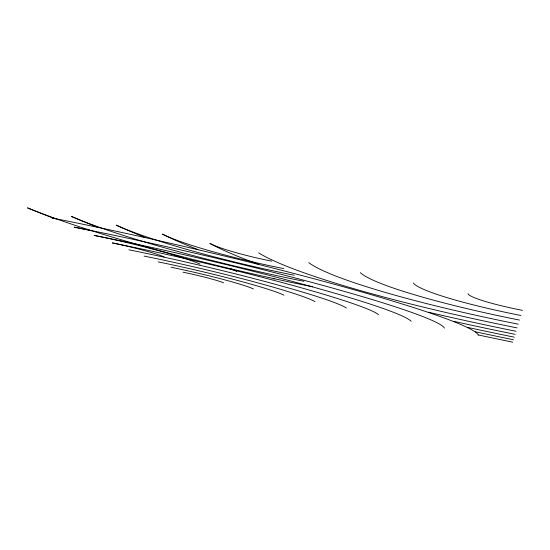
<?xml version="1.0" encoding="UTF-8"?>
<svg xmlns="http://www.w3.org/2000/svg" width="550" height="550" viewBox="0 0 550 550"><rect width="100%" height="100%" fill="white"/><g stroke="black" fill="none" stroke-linecap="round" stroke-linejoin="round"><path stroke-width="0.82" d="M512.737 342.148A786.074 109.574 9.9 0 1 478.239 334.95M54.106 218.412A786.074 109.574 9.9 0 1 27.5 207.852A276.712 31.35 13 0 0 312.586 286.756M171.016 267.224A64.013 4.111 13 0 1 253.488 288.956M158.097 261.876A96.346 6.208 13 0 1 283.951 295.206M144.093 256.087A129.092 8.353 13 0 1 314.937 301.565M128.879 249.796A162.387 10.574 13 0 1 346.466 308.034M478.28 335.081A304.618 20.625 13.1 0 0 52.037 218.006A160.236 12.327 13.5 0 1 56.251 218.838M273.219 278.479A160.236 12.327 13.5 0 1 274.285 279.049M520.926 315.494A117.425 13.014 10.9 0 1 413.387 282.989M519.516 320.072A178.207 19.938 10.9 0 1 360.319 272.656M518.251 324.184A241.636 27.418 10.8 0 1 308.749 262.618M517.11 327.903A308.907 35.702 10.8 0 1 258.617 252.856M444.434 328.137A267.3 17.875 13 0 0 74.126 227.143A119.288 9.116 13.5 0 1 91.85 230.787M230.539 268.716A119.288 9.116 13.5 0 1 236.789 271.501M411.201 321.317A231.303 15.311 13 0 0 94.112 235.407A79.104 6.022 13.5 0 1 200.069 264.117M378.544 314.614A196.398 12.884 13 0 0 112.282 242.928A39.428 2.991 13.5 0 1 164.106 256.884M516.072 331.279A381.556 45.148 10.7 0 1 428.381 312.201M258.851 264.364A381.556 45.148 10.7 0 1 209.859 243.361A52.8 5.713 12.9 0 0 271.824 261.154M515.13 334.352A461.67 56.251 10.6 0 1 453.53 321.289M198.014 249.624A461.67 56.251 10.6 0 1 162.415 234.121A106.198 11.55 12.9 0 0 283.635 268.572M514.264 337.171A552.241 69.761 10.4 0 1 467.651 327.394M145.537 237.627A552.241 69.761 10.4 0 1 116.243 225.136A160.827 17.655 13 0 0 294.257 275.241M513.466 339.762A657.855 86.852 10.2 0 1 475.337 331.794M97.797 227.308A657.855 86.852 10.2 0 1 71.287 216.377A217.387 24.193 13 0 0 303.861 281.27M522.5 310.365A58.314 6.421 10.9 0 1 468.016 293.624M182.985 272.174A31.941 2.049 13 0 1 223.548 282.817"/></g></svg>
